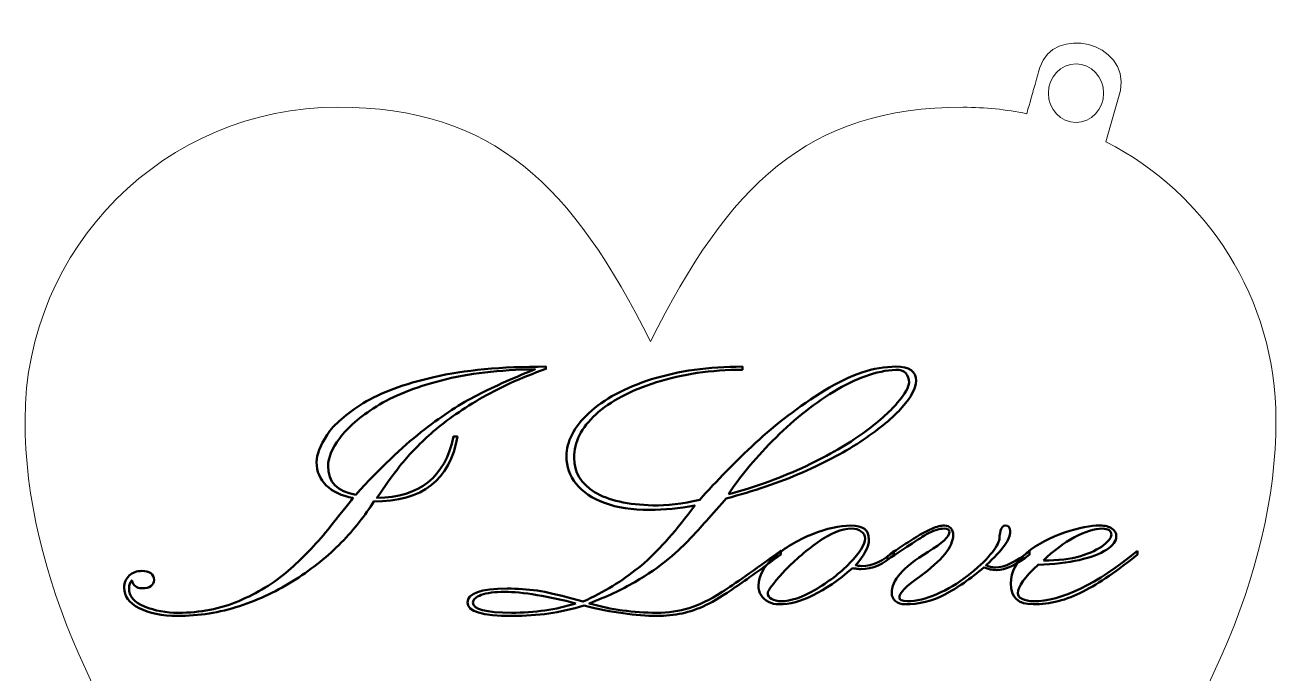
# Model space of a CAD drawing. Header units: millimetres. Extents: x -47.3 to 6, y 14.7 to 71.5.
# Drawn here: x -47.3 to 6, y 43.9 to 71.5 of the extents above; entities that cross this region are included whole.
import ezdxf

# ---------------------------------------------------------------- set-up
doc = ezdxf.new("R2010")
doc.units = ezdxf.units.MM
doc.header["$MEASUREMENT"] = 0
doc.layers.add('Camada 1', color=7, linetype='Continuous')

msp = doc.modelspace()

# ---------------------------------------------------------------- linework, layer by layer
at = {"layer": 'Camada 1', "color": 240, "lineweight": 9}
msp.add_ellipse((-2.563, 68.6454), major_axis=(0, 1.2501), ratio=0.9411247, dxfattribs=at)
msp.add_open_spline([(-4.1004, 69.7385), (-3.5382, 71.5487), (-0.3081, 70.8674), (-0.6609, 68.753), (-0.6609, 68.753), (-0.6609, 68.753), (-1.2855, 66.5735), (-1.2855, 66.5735), (-1.2855, 66.5735), (3.0142, 64.3619), (5.9576, 59.8805), (5.9576, 54.7155), (5.9576, 54.7155), (5.9576, 41.3894), (-7.3685, 28.0632), (-20.6947, 14.7371), (-20.6947, 14.7371), (-34.0208, 28.0632), (-47.3469, 41.3894), (-47.3469, 54.7155), (-47.3469, 54.7155), (-47.3469, 62.0715), (-41.3768, 68.0416), (-34.0208, 68.0416), (-34.0208, 68.0416), (-27.3577, 68.0416), (-24.0262, 64.7101), (-20.6947, 58.0471), (-20.6947, 58.0471), (-17.3632, 64.7101), (-14.0317, 68.0416), (-7.3685, 68.0416), (-7.3685, 68.0416), (-6.4425, 68.0416), (-5.5384, 67.9468), (-4.6655, 67.7667), (-4.6655, 67.7667), (-4.3488, 68.8719), (-4.4171, 68.6333), (-4.1004, 69.7385)], degree=3, knots=[0, 0, 0, 0, 0.0909091, 0.0909091, 0.0909091, 0.0909091, 0.1818182, 0.1818182, 0.1818182, 0.1818182, 0.2727273, 0.2727273, 0.2727273, 0.2727273, 0.3636364, 0.3636364, 0.3636364, 0.3636364, 0.4545455, 0.4545455, 0.4545455, 0.4545455, 0.5454545, 0.5454545, 0.5454545, 0.5454545, 0.6363636, 0.6363636, 0.6363636, 0.6363636, 0.7272727, 0.7272727, 0.7272727, 0.7272727, 0.8181818, 0.8181818, 0.8181818, 0.8181818, 1, 1, 1, 1], dxfattribs=at)
at = {"layer": 'Camada 1', "color": 250, "lineweight": 50}
for points, knots in [([(-40.8064, 46.4878), (-39.8873, 46.4878), (-39.0301, 46.6555), (-38.2386, 46.9876), (-38.2386, 46.9876), (-37.4469, 47.3228), (-36.7441, 47.7498), (-36.1378, 48.2717), (-36.1378, 48.2717), (-35.5315, 48.7967), (-34.9678, 49.3787), (-34.4504, 50.0271), (-34.4504, 50.0271), (-33.9368, 50.6723), (-33.5738, 51.1246), (-33.3729, 51.3839), (-33.3729, 51.3839), (-33.8557, 51.4756), (-34.234, 51.6528), (-34.5083, 51.9184), (-34.5083, 51.9184), (-34.7824, 52.181), (-34.9214, 52.5099), (-34.9214, 52.9052), (-34.9214, 52.9052), (-34.9214, 53.231), (-34.7709, 53.62), (-34.4735, 54.0723), (-34.4735, 54.0723), (-34.1762, 54.5215), (-33.6625, 54.9737), (-32.9366, 55.4197), (-32.9366, 55.4197), (-32.2067, 55.8688), (-31.2028, 56.2421), (-29.9207, 56.5362), (-29.9207, 56.5362), (-28.6387, 56.8335), (-27.0477, 56.9822), (-25.1477, 56.9822), (-25.1477, 56.9822), (-25.1477, 56.9822), (-25.1477, 56.8873), (-25.1477, 56.8873), (-25.1477, 56.8873), (-26.2252, 56.5046), (-27.175, 56.0713), (-27.9899, 55.5905), (-27.9899, 55.5905), (-28.8086, 55.1098), (-29.4921, 54.6227), (-30.0404, 54.1356), (-30.0404, 54.1356), (-30.5849, 53.6485), (-31.029, 53.1867), (-31.3688, 52.7503), (-31.3688, 52.7503), (-31.7086, 52.3138), (-32.0369, 51.8583), (-32.3534, 51.3839), (-32.3534, 51.3839), (-30.5347, 51.4029), (-29.4458, 52.2758), (-29.0828, 54.0059), (-29.0828, 54.0059), (-29.0828, 54.0059), (-28.9244, 54.0059), (-28.9244, 54.0059), (-28.9244, 54.0059), (-29.2256, 52.1557), (-30.415, 51.2321), (-32.4886, 51.2321), (-32.4886, 51.2321), (-32.8516, 50.6375), (-33.3111, 50.0555), (-33.8711, 49.483), (-33.8711, 49.483), (-34.4272, 48.9137), (-35.0759, 48.3855), (-35.8212, 47.9079), (-35.8212, 47.9079), (-36.5625, 47.4304), (-37.3582, 47.0508), (-38.2076, 46.7725), (-38.2076, 46.7725), (-39.0572, 46.4941), (-39.9377, 46.355), (-40.849, 46.355), (-40.849, 46.355), (-41.5131, 46.355), (-42.0577, 46.4657), (-42.4825, 46.6839), (-42.4825, 46.6839), (-42.9111, 46.9053), (-43.1234, 47.1963), (-43.1234, 47.5569), (-43.1234, 47.5569), (-43.1234, 47.7656), (-43.05, 47.9396), (-42.9071, 48.0724), (-42.9071, 48.0724), (-42.7643, 48.2053), (-42.5867, 48.2717), (-42.3666, 48.2717), (-42.3666, 48.2717), (-42.2082, 48.2717), (-42.0846, 48.24), (-41.992, 48.1736), (-41.992, 48.1736), (-41.8954, 48.1072), (-41.8492, 48.0155), (-41.8492, 47.8985), (-41.8492, 47.8985), (-41.8492, 47.6549), (-42.0229, 47.5316), (-42.3704, 47.5316), (-42.3704, 47.5316), (-42.5944, 47.5316), (-42.7372, 47.6454), (-42.799, 47.87), (-42.799, 47.87), (-42.8763, 47.7814), (-42.9149, 47.6676), (-42.9149, 47.5316), (-42.9149, 47.5316), (-42.9149, 47.1868), (-42.6947, 46.9275), (-42.2547, 46.7503), (-42.2547, 46.7503), (-41.8143, 46.5764), (-41.3316, 46.4878), (-40.8064, 46.4878)], [0, 0, 0, 0, 0.0294118, 0.0294118, 0.0294118, 0.0294118, 0.0588235, 0.0588235, 0.0588235, 0.0588235, 0.0882353, 0.0882353, 0.0882353, 0.0882353, 0.1176471, 0.1176471, 0.1176471, 0.1176471, 0.1470588, 0.1470588, 0.1470588, 0.1470588, 0.1764706, 0.1764706, 0.1764706, 0.1764706, 0.2058824, 0.2058824, 0.2058824, 0.2058824, 0.2352941, 0.2352941, 0.2352941, 0.2352941, 0.2647059, 0.2647059, 0.2647059, 0.2647059, 0.2941176, 0.2941176, 0.2941176, 0.2941176, 0.3235294, 0.3235294, 0.3235294, 0.3235294, 0.3529412, 0.3529412, 0.3529412, 0.3529412, 0.3823529, 0.3823529, 0.3823529, 0.3823529, 0.4117647, 0.4117647, 0.4117647, 0.4117647, 0.4411765, 0.4411765, 0.4411765, 0.4411765, 0.4705882, 0.4705882, 0.4705882, 0.4705882, 0.5, 0.5, 0.5, 0.5, 0.5294118, 0.5294118, 0.5294118, 0.5294118, 0.5588235, 0.5588235, 0.5588235, 0.5588235, 0.5882353, 0.5882353, 0.5882353, 0.5882353, 0.6176471, 0.6176471, 0.6176471, 0.6176471, 0.6470588, 0.6470588, 0.6470588, 0.6470588, 0.6764706, 0.6764706, 0.6764706, 0.6764706, 0.7058824, 0.7058824, 0.7058824, 0.7058824, 0.7352941, 0.7352941, 0.7352941, 0.7352941, 0.7647059, 0.7647059, 0.7647059, 0.7647059, 0.7941176, 0.7941176, 0.7941176, 0.7941176, 0.8235294, 0.8235294, 0.8235294, 0.8235294, 0.8529412, 0.8529412, 0.8529412, 0.8529412, 0.8823529, 0.8823529, 0.8823529, 0.8823529, 0.9117647, 0.9117647, 0.9117647, 0.9117647, 0.9411765, 0.9411765, 0.9411765, 0.9411765, 1, 1, 1, 1]), ([(-33.257, 51.5231), (-32.2106, 52.6585), (-31.2838, 53.5473), (-30.4768, 54.1862), (-30.4768, 54.1862), (-29.6697, 54.8251), (-28.9128, 55.3312), (-28.2061, 55.7012), (-28.2061, 55.7012), (-27.5034, 56.0713), (-26.6345, 56.4603), (-25.6112, 56.8683), (-25.6112, 56.8683), (-27.1326, 56.8493), (-28.4649, 56.6912), (-29.6041, 56.397), (-29.6041, 56.397), (-30.7432, 56.0997), (-31.6661, 55.7297), (-32.3766, 55.2837), (-32.3766, 55.2837), (-33.0833, 54.8409), (-33.6047, 54.3886), (-33.9368, 53.9332), (-33.9368, 53.9332), (-34.2688, 53.4746), (-34.4349, 53.0824), (-34.4349, 52.7566), (-34.4349, 52.7566), (-34.4349, 52.0576), (-34.041, 51.6464), (-33.257, 51.5231)], [0, 0, 0, 0, 0.1111111, 0.1111111, 0.1111111, 0.1111111, 0.2222222, 0.2222222, 0.2222222, 0.2222222, 0.3333333, 0.3333333, 0.3333333, 0.3333333, 0.4444444, 0.4444444, 0.4444444, 0.4444444, 0.5555556, 0.5555556, 0.5555556, 0.5555556, 0.6666667, 0.6666667, 0.6666667, 0.6666667, 0.7777778, 0.7777778, 0.7777778, 0.7777778, 1, 1, 1, 1]), ([(-19.1082, 50.6691), (-19.1082, 50.6691), (-18.811, 51.0676), (-18.811, 51.0676), (-18.811, 51.0676), (-19.4596, 50.938), (-20.1007, 50.8715), (-20.734, 50.8715), (-20.734, 50.8715), (-21.4832, 50.8715), (-22.1203, 50.9727), (-22.6532, 51.1688), (-22.6532, 51.1688), (-23.1822, 51.3681), (-23.5877, 51.6401), (-23.8619, 51.9849), (-23.8619, 51.9849), (-24.1361, 52.3328), (-24.275, 52.7218), (-24.275, 53.1551), (-24.275, 53.1551), (-24.275, 53.7908), (-23.9546, 54.4076), (-23.3173, 55.0022), (-23.3173, 55.0022), (-22.6803, 55.6), (-21.7921, 56.0776), (-20.6491, 56.4413), (-20.6491, 56.4413), (-19.5061, 56.8019), (-18.2162, 56.9822), (-16.7759, 56.9822), (-16.7759, 56.9822), (-16.7759, 56.9822), (-16.7759, 56.8493), (-16.7759, 56.8493), (-16.7759, 56.8493), (-18.1197, 56.843), (-19.3399, 56.6659), (-20.4405, 56.318), (-20.4405, 56.318), (-21.545, 55.9669), (-22.4022, 55.5114), (-23.024, 54.9453), (-23.024, 54.9453), (-23.6417, 54.3791), (-23.9506, 53.7624), (-23.9506, 53.0982), (-23.9506, 53.0982), (-23.9506, 52.4719), (-23.6572, 51.9849), (-23.0742, 51.6338), (-23.0742, 51.6338), (-22.4872, 51.2795), (-21.6608, 51.0929), (-20.5912, 51.0676), (-20.5912, 51.0676), (-20.0003, 51.0487), (-19.336, 51.1277), (-18.5985, 51.308), (-18.5985, 51.308), (-17.8803, 52.1114), (-17.0887, 52.9179), (-16.2198, 53.7276), (-16.2198, 53.7276), (-15.3548, 54.5373), (-14.3701, 55.2837), (-13.2735, 55.9637), (-13.2735, 55.9637), (-12.1767, 56.6437), (-11.165, 56.9822), (-10.2382, 56.9822), (-10.2382, 56.9822), (-9.6629, 56.9822), (-9.377, 56.7829), (-9.377, 56.3812), (-9.377, 56.3812), (-9.377, 56.0776), (-9.574, 55.7044), (-9.9641, 55.2584), (-9.9641, 55.2584), (-10.3579, 54.8124), (-10.9141, 54.3475), (-11.6322, 53.8573), (-11.6322, 53.8573), (-12.3544, 53.3702), (-13.2155, 52.9084), (-14.2196, 52.4719), (-14.2196, 52.4719), (-15.2236, 52.0355), (-16.3048, 51.6654), (-17.4671, 51.3649), (-17.4671, 51.3649), (-17.4671, 51.3649), (-17.6447, 51.1594), (-17.6447, 51.1594), (-17.6447, 51.1594), (-18.3244, 50.3939), (-18.7762, 49.891), (-19.0002, 49.6475), (-19.0002, 49.6475), (-19.2202, 49.4071), (-19.533, 49.1193), (-19.9347, 48.7809), (-19.9347, 48.7809), (-20.3323, 48.4456), (-20.8112, 48.1167), (-21.3634, 47.7941), (-21.3634, 47.7941), (-21.9195, 47.4746), (-22.5682, 47.171), (-23.3058, 46.8863), (-23.3058, 46.8863), (-22.3713, 46.6207), (-21.4136, 46.4878), (-20.4328, 46.4878), (-20.4328, 46.4878), (-19.9347, 46.4878), (-19.4751, 46.5542), (-19.0541, 46.6839), (-19.0541, 46.6839), (-18.6372, 46.8136), (-18.1661, 47.0413), (-17.6447, 47.3734), (-17.6447, 47.3734), (-17.1273, 47.7055), (-16.2932, 48.2906), (-15.1463, 49.132), (-15.1463, 49.132), (-15.1463, 49.132), (-15.1463, 48.9738), (-15.1463, 48.9738), (-15.1463, 48.9738), (-15.9534, 48.3729), (-16.5983, 47.9048), (-17.0809, 47.5727), (-17.0809, 47.5727), (-17.5636, 47.2374), (-17.9769, 46.9876), (-18.3244, 46.8199), (-18.3244, 46.8199), (-18.6719, 46.6523), (-19.0156, 46.5321), (-19.3516, 46.4625), (-19.3516, 46.4625), (-19.6876, 46.3898), (-20.0466, 46.355), (-20.4289, 46.355), (-20.4289, 46.355), (-21.3055, 46.355), (-22.3366, 46.5005), (-23.5222, 46.7915), (-23.5222, 46.7915), (-24.0472, 46.6365), (-24.5493, 46.5258), (-25.0318, 46.4562), (-25.0318, 46.4562), (-25.5107, 46.3898), (-26.032, 46.355), (-26.5959, 46.355), (-26.5959, 46.355), (-27.8624, 46.355), (-28.4957, 46.5448), (-28.4957, 46.9243), (-28.4957, 46.9243), (-28.4957, 47.3197), (-27.932, 47.5189), (-26.8005, 47.5189), (-26.8005, 47.5189), (-26.3642, 47.5189), (-25.9394, 47.4904), (-25.5263, 47.4304), (-25.5263, 47.4304), (-25.1169, 47.3703), (-24.6226, 47.2596), (-24.0511, 47.0919), (-24.0511, 47.0919), (-24.0511, 47.0919), (-23.5646, 46.9623), (-23.5646, 46.9623), (-23.5646, 46.9623), (-22.6764, 47.3703), (-21.8925, 47.851), (-21.2128, 48.4045), (-21.2128, 48.4045), (-20.5332, 48.9548), (-19.8305, 49.7108), (-19.1082, 50.6691)], [0, 0, 0, 0, 0.0208333, 0.0208333, 0.0208333, 0.0208333, 0.0416667, 0.0416667, 0.0416667, 0.0416667, 0.0625, 0.0625, 0.0625, 0.0625, 0.0833333, 0.0833333, 0.0833333, 0.0833333, 0.1041667, 0.1041667, 0.1041667, 0.1041667, 0.125, 0.125, 0.125, 0.125, 0.1458333, 0.1458333, 0.1458333, 0.1458333, 0.1666667, 0.1666667, 0.1666667, 0.1666667, 0.1875, 0.1875, 0.1875, 0.1875, 0.2083333, 0.2083333, 0.2083333, 0.2083333, 0.2291667, 0.2291667, 0.2291667, 0.2291667, 0.25, 0.25, 0.25, 0.25, 0.2708333, 0.2708333, 0.2708333, 0.2708333, 0.2916667, 0.2916667, 0.2916667, 0.2916667, 0.3125, 0.3125, 0.3125, 0.3125, 0.3333333, 0.3333333, 0.3333333, 0.3333333, 0.3541667, 0.3541667, 0.3541667, 0.3541667, 0.375, 0.375, 0.375, 0.375, 0.3958333, 0.3958333, 0.3958333, 0.3958333, 0.4166667, 0.4166667, 0.4166667, 0.4166667, 0.4375, 0.4375, 0.4375, 0.4375, 0.4583333, 0.4583333, 0.4583333, 0.4583333, 0.4791667, 0.4791667, 0.4791667, 0.4791667, 0.5, 0.5, 0.5, 0.5, 0.5208333, 0.5208333, 0.5208333, 0.5208333, 0.5416667, 0.5416667, 0.5416667, 0.5416667, 0.5625, 0.5625, 0.5625, 0.5625, 0.5833333, 0.5833333, 0.5833333, 0.5833333, 0.6041667, 0.6041667, 0.6041667, 0.6041667, 0.625, 0.625, 0.625, 0.625, 0.6458333, 0.6458333, 0.6458333, 0.6458333, 0.6666667, 0.6666667, 0.6666667, 0.6666667, 0.6875, 0.6875, 0.6875, 0.6875, 0.7083333, 0.7083333, 0.7083333, 0.7083333, 0.7291667, 0.7291667, 0.7291667, 0.7291667, 0.75, 0.75, 0.75, 0.75, 0.7708333, 0.7708333, 0.7708333, 0.7708333, 0.7916667, 0.7916667, 0.7916667, 0.7916667, 0.8125, 0.8125, 0.8125, 0.8125, 0.8333333, 0.8333333, 0.8333333, 0.8333333, 0.8541667, 0.8541667, 0.8541667, 0.8541667, 0.875, 0.875, 0.875, 0.875, 0.8958333, 0.8958333, 0.8958333, 0.8958333, 0.9166667, 0.9166667, 0.9166667, 0.9166667, 0.9375, 0.9375, 0.9375, 0.9375, 0.9583333, 0.9583333, 0.9583333, 0.9583333, 1, 1, 1, 1]), ([(-17.3744, 51.5389), (-16.1541, 51.8742), (-15.0498, 52.2758), (-14.065, 52.7439), (-14.065, 52.7439), (-13.0804, 53.2152), (-12.2694, 53.6801), (-11.6361, 54.1451), (-11.6361, 54.1451), (-11.0028, 54.6069), (-10.5163, 55.037), (-10.1803, 55.4324), (-10.1803, 55.4324), (-9.8443, 55.8277), (-9.6783, 56.1219), (-9.6783, 56.3116), (-9.6783, 56.3116), (-9.6783, 56.4666), (-9.7246, 56.5963), (-9.8212, 56.7007), (-9.8212, 56.7007), (-9.9139, 56.805), (-10.0528, 56.8556), (-10.2344, 56.8493), (-10.2344, 56.8493), (-11.0685, 56.805), (-11.9566, 56.4951), (-12.8912, 55.9131), (-12.8912, 55.9131), (-13.8296, 55.3343), (-14.6945, 54.6322), (-15.4977, 53.8161), (-15.4977, 53.8161), (-16.297, 52.997), (-16.9227, 52.2379), (-17.3744, 51.5389)], [0, 0, 0, 0, 0.1, 0.1, 0.1, 0.1, 0.2, 0.2, 0.2, 0.2, 0.3, 0.3, 0.3, 0.3, 0.4, 0.4, 0.4, 0.4, 0.5, 0.5, 0.5, 0.5, 0.6, 0.6, 0.6, 0.6, 0.7, 0.7, 0.7, 0.7, 0.8, 0.8, 0.8, 0.8, 1, 1, 1, 1]), ([(-10.3271, 49.1288), (-10.3271, 49.1288), (-10.3271, 48.9707), (-10.3271, 48.9707), (-10.3271, 48.9707), (-10.7479, 48.5563), (-11.2229, 48.3476), (-11.7442, 48.3476), (-11.7442, 48.3476), (-11.7944, 48.3539), (-11.8484, 48.3602), (-11.9025, 48.3666), (-11.9025, 48.3666), (-11.9527, 48.3729), (-12.0144, 48.3792), (-12.0841, 48.3855), (-12.0841, 48.3855), (-13.2889, 47.3608), (-14.3314, 46.8484), (-15.2119, 46.8484), (-15.2119, 46.8484), (-15.378, 46.8484), (-15.5286, 46.8832), (-15.6676, 46.9559), (-15.6676, 46.9559), (-15.8065, 47.0255), (-15.9147, 47.1204), (-15.9842, 47.2374), (-15.9842, 47.2374), (-16.0576, 47.3544), (-16.0923, 47.4904), (-16.0923, 47.6454), (-16.0923, 47.6454), (-16.0923, 48.0598), (-15.8684, 48.4646), (-15.4243, 48.8631), (-15.4243, 48.8631), (-14.9802, 49.2585), (-14.4435, 49.5811), (-13.814, 49.831), (-13.814, 49.831), (-13.1846, 50.0808), (-12.6324, 50.2073), (-12.1575, 50.2073), (-12.1575, 50.2073), (-11.6438, 50.2073), (-11.3889, 50.0112), (-11.3889, 49.6222), (-11.3889, 49.6222), (-11.3889, 49.3059), (-11.5744, 48.939), (-11.9489, 48.5184), (-11.9489, 48.5184), (-11.8717, 48.4931), (-11.7866, 48.4804), (-11.6979, 48.4804), (-11.6979, 48.4804), (-11.2229, 48.4804), (-10.7634, 48.6955), (-10.3271, 49.1288)], [0, 0, 0, 0, 0.0625, 0.0625, 0.0625, 0.0625, 0.125, 0.125, 0.125, 0.125, 0.1875, 0.1875, 0.1875, 0.1875, 0.25, 0.25, 0.25, 0.25, 0.3125, 0.3125, 0.3125, 0.3125, 0.375, 0.375, 0.375, 0.375, 0.4375, 0.4375, 0.4375, 0.4375, 0.5, 0.5, 0.5, 0.5, 0.5625, 0.5625, 0.5625, 0.5625, 0.625, 0.625, 0.625, 0.625, 0.6875, 0.6875, 0.6875, 0.6875, 0.75, 0.75, 0.75, 0.75, 0.8125, 0.8125, 0.8125, 0.8125, 0.875, 0.875, 0.875, 0.875, 1, 1, 1, 1]), ([(-10.5974, 48.7493), (-10.5974, 48.7493), (-10.5974, 48.8979), (-10.5974, 48.8979), (-10.5974, 48.8979), (-10.4622, 48.996), (-10.2846, 49.1193), (-10.0683, 49.268), (-10.0683, 49.268), (-9.8482, 49.4166), (-9.6204, 49.5653), (-9.377, 49.7139), (-9.377, 49.7139), (-9.1377, 49.8626), (-8.9098, 49.9828), (-8.7013, 50.0713), (-8.7013, 50.0713), (-8.489, 50.1631), (-8.3113, 50.2073), (-8.1685, 50.2073), (-8.1685, 50.2073), (-8.0565, 50.2073), (-7.9676, 50.1694), (-7.8982, 50.0966), (-7.8982, 50.0966), (-7.8325, 50.0207), (-7.7977, 49.9195), (-7.7977, 49.7898), (-7.7977, 49.7898), (-7.7977, 49.3059), (-8.2765, 48.7176), (-9.2304, 48.025), (-9.2304, 48.025), (-9.8057, 47.6233), (-10.0915, 47.3291), (-10.0915, 47.1394), (-10.0915, 47.1394), (-10.0915, 47.035), (-9.9795, 46.9812), (-9.7517, 46.9812), (-9.7517, 46.9812), (-9.3694, 46.9812), (-8.9485, 47.0824), (-8.4928, 47.2817), (-8.4928, 47.2817), (-8.0333, 47.4841), (-7.6007, 47.7435), (-7.1915, 48.0598), (-7.1915, 48.0598), (-6.7782, 48.3792), (-6.4539, 48.6797), (-6.2145, 48.9675), (-6.2145, 48.9675), (-5.9712, 49.2553), (-5.8437, 49.4767), (-5.8283, 49.638), (-5.8283, 49.638), (-5.8051, 50.0176), (-5.7241, 50.2073), (-5.5812, 50.2073), (-5.5812, 50.2073), (-5.4382, 50.2073), (-5.3649, 50.1283), (-5.3649, 49.967), (-5.3649, 49.967), (-5.3649, 49.793), (-5.4461, 49.5906), (-5.6121, 49.3565), (-5.6121, 49.3565), (-5.7782, 49.1256), (-6.0407, 48.8441), (-6.3959, 48.5152), (-6.3959, 48.5152), (-6.2724, 48.4551), (-6.1412, 48.4235), (-5.9982, 48.4235), (-5.9982, 48.4235), (-5.6005, 48.4235), (-5.114, 48.6575), (-4.5386, 49.1288), (-4.5386, 49.1288), (-4.5386, 49.1288), (-4.5386, 48.9707), (-4.5386, 48.9707), (-4.5386, 48.9707), (-5.0985, 48.531), (-5.5697, 48.3096), (-5.9519, 48.3096), (-5.9519, 48.3096), (-6.1333, 48.3096), (-6.311, 48.3476), (-6.4849, 48.4235), (-6.4849, 48.4235), (-7.064, 47.9364), (-7.62, 47.5505), (-8.1492, 47.269), (-8.1492, 47.269), (-8.682, 46.9876), (-9.2535, 46.8484), (-9.8637, 46.8484), (-9.8637, 46.8484), (-10.0142, 46.8484), (-10.1417, 46.8927), (-10.2537, 46.9812), (-10.2537, 46.9812), (-10.3619, 47.073), (-10.4158, 47.1836), (-10.4158, 47.3197), (-10.4158, 47.3197), (-10.4158, 47.598), (-10.2961, 47.8763), (-10.0607, 48.1515), (-10.0607, 48.1515), (-9.8212, 48.4267), (-9.4235, 48.7398), (-8.8673, 49.0908), (-8.8673, 49.0908), (-8.2612, 49.4514), (-7.96, 49.7329), (-7.96, 49.9448), (-7.96, 49.9448), (-7.96, 50.0302), (-8.0372, 50.0745), (-8.1878, 50.0745), (-8.1878, 50.0745), (-8.404, 50.0745), (-8.6511, 49.9954), (-8.9291, 49.8341), (-8.9291, 49.8341), (-9.2034, 49.6728), (-9.7595, 49.3122), (-10.5974, 48.7493)], [0, 0, 0, 0, 0.0294118, 0.0294118, 0.0294118, 0.0294118, 0.0588235, 0.0588235, 0.0588235, 0.0588235, 0.0882353, 0.0882353, 0.0882353, 0.0882353, 0.1176471, 0.1176471, 0.1176471, 0.1176471, 0.1470588, 0.1470588, 0.1470588, 0.1470588, 0.1764706, 0.1764706, 0.1764706, 0.1764706, 0.2058824, 0.2058824, 0.2058824, 0.2058824, 0.2352941, 0.2352941, 0.2352941, 0.2352941, 0.2647059, 0.2647059, 0.2647059, 0.2647059, 0.2941176, 0.2941176, 0.2941176, 0.2941176, 0.3235294, 0.3235294, 0.3235294, 0.3235294, 0.3529412, 0.3529412, 0.3529412, 0.3529412, 0.3823529, 0.3823529, 0.3823529, 0.3823529, 0.4117647, 0.4117647, 0.4117647, 0.4117647, 0.4411765, 0.4411765, 0.4411765, 0.4411765, 0.4705882, 0.4705882, 0.4705882, 0.4705882, 0.5, 0.5, 0.5, 0.5, 0.5294118, 0.5294118, 0.5294118, 0.5294118, 0.5588235, 0.5588235, 0.5588235, 0.5588235, 0.5882353, 0.5882353, 0.5882353, 0.5882353, 0.6176471, 0.6176471, 0.6176471, 0.6176471, 0.6470588, 0.6470588, 0.6470588, 0.6470588, 0.6764706, 0.6764706, 0.6764706, 0.6764706, 0.7058824, 0.7058824, 0.7058824, 0.7058824, 0.7352941, 0.7352941, 0.7352941, 0.7352941, 0.7647059, 0.7647059, 0.7647059, 0.7647059, 0.7941176, 0.7941176, 0.7941176, 0.7941176, 0.8235294, 0.8235294, 0.8235294, 0.8235294, 0.8529412, 0.8529412, 0.8529412, 0.8529412, 0.8823529, 0.8823529, 0.8823529, 0.8823529, 0.9117647, 0.9117647, 0.9117647, 0.9117647, 0.9411765, 0.9411765, 0.9411765, 0.9411765, 1, 1, 1, 1]), ([(0.0567, 49.1288), (0.0567, 49.1288), (0.0567, 48.9738), (0.0567, 48.9738), (0.0567, 48.9738), (-0.7851, 48.2812), (-1.5612, 47.753), (-2.2641, 47.3924), (-2.2641, 47.3924), (-2.963, 47.0287), (-3.6736, 46.8484), (-4.3918, 46.8484), (-4.3918, 46.8484), (-5.0251, 46.8484), (-5.3418, 47.1457), (-5.3418, 47.7403), (-5.3418, 47.7403), (-5.3418, 48.2337), (-5.1138, 48.6702), (-4.6582, 49.0434), (-4.6582, 49.0434), (-4.1986, 49.4166), (-3.6658, 49.7044), (-3.048, 49.9069), (-3.048, 49.9069), (-2.434, 50.1061), (-1.9319, 50.2073), (-1.5497, 50.2073), (-1.5497, 50.2073), (-1.3295, 50.2073), (-1.1597, 50.1662), (-1.0322, 50.0808), (-1.0322, 50.0808), (-0.9086, 49.9986), (-0.8469, 49.8879), (-0.8469, 49.7519), (-0.8469, 49.7519), (-0.8469, 49.5431), (-0.9858, 49.3502), (-1.264, 49.1731), (-1.264, 49.1731), (-1.5419, 48.996), (-1.9319, 48.8505), (-2.4301, 48.7366), (-2.4301, 48.7366), (-2.9244, 48.6227), (-3.5113, 48.5563), (-4.1794, 48.5373), (-4.1794, 48.5373), (-4.7548, 48.006), (-5.0405, 47.6011), (-5.0405, 47.3228), (-5.0405, 47.3228), (-5.0405, 47.2248), (-4.9788, 47.1425), (-4.8552, 47.0793), (-4.8552, 47.0793), (-4.7277, 47.0129), (-4.5733, 46.9812), (-4.3841, 46.9812), (-4.3841, 46.9812), (-3.1715, 46.9812), (-1.6888, 47.696), (0.0567, 49.1288)], [0, 0, 0, 0, 0.0588235, 0.0588235, 0.0588235, 0.0588235, 0.1176471, 0.1176471, 0.1176471, 0.1176471, 0.1764706, 0.1764706, 0.1764706, 0.1764706, 0.2352941, 0.2352941, 0.2352941, 0.2352941, 0.2941176, 0.2941176, 0.2941176, 0.2941176, 0.3529412, 0.3529412, 0.3529412, 0.3529412, 0.4117647, 0.4117647, 0.4117647, 0.4117647, 0.4705882, 0.4705882, 0.4705882, 0.4705882, 0.5294118, 0.5294118, 0.5294118, 0.5294118, 0.5882353, 0.5882353, 0.5882353, 0.5882353, 0.6470588, 0.6470588, 0.6470588, 0.6470588, 0.7058824, 0.7058824, 0.7058824, 0.7058824, 0.7647059, 0.7647059, 0.7647059, 0.7647059, 0.8235294, 0.8235294, 0.8235294, 0.8235294, 0.8823529, 0.8823529, 0.8823529, 0.8823529, 1, 1, 1, 1]), ([(-12.1266, 50.0745), (-12.5475, 50.0745), (-13.0339, 49.8784), (-13.5785, 49.4862), (-13.5785, 49.4862), (-14.1268, 49.094), (-14.6172, 48.6639), (-15.0497, 48.1958), (-15.0497, 48.1958), (-15.4822, 47.7245), (-15.6985, 47.4367), (-15.6985, 47.3228), (-15.6985, 47.3228), (-15.6985, 47.2248), (-15.6444, 47.1425), (-15.5362, 47.0793), (-15.5362, 47.0793), (-15.4243, 47.0129), (-15.2891, 46.9812), (-15.1231, 46.9812), (-15.1231, 46.9812), (-14.7215, 46.9812), (-14.2427, 47.1425), (-13.6827, 47.4683), (-13.6827, 47.4683), (-13.119, 47.7909), (-12.6247, 48.1736), (-12.196, 48.6164), (-12.196, 48.6164), (-11.7673, 49.0561), (-11.5512, 49.404), (-11.5512, 49.657), (-11.5512, 49.657), (-11.5512, 49.7803), (-11.6052, 49.8816), (-11.7133, 49.9575), (-11.7133, 49.9575), (-11.8252, 50.0365), (-11.9604, 50.0745), (-12.1266, 50.0745)], [0, 0, 0, 0, 0.0909091, 0.0909091, 0.0909091, 0.0909091, 0.1818182, 0.1818182, 0.1818182, 0.1818182, 0.2727273, 0.2727273, 0.2727273, 0.2727273, 0.3636364, 0.3636364, 0.3636364, 0.3636364, 0.4545455, 0.4545455, 0.4545455, 0.4545455, 0.5454545, 0.5454545, 0.5454545, 0.5454545, 0.6363636, 0.6363636, 0.6363636, 0.6363636, 0.7272727, 0.7272727, 0.7272727, 0.7272727, 0.8181818, 0.8181818, 0.8181818, 0.8181818, 1, 1, 1, 1]), ([(-3.9555, 48.7145), (-3.326, 48.7145), (-2.8009, 48.7777), (-2.3683, 48.9074), (-2.3683, 48.9074), (-1.9398, 49.0371), (-1.6115, 49.1921), (-1.3913, 49.3692), (-1.3913, 49.3692), (-1.1674, 49.5495), (-1.0555, 49.695), (-1.0555, 49.8057), (-1.0555, 49.8057), (-1.0555, 49.9859), (-1.1828, 50.0745), (-1.4416, 50.0745), (-1.4416, 50.0745), (-1.7814, 50.0745), (-2.1752, 49.9511), (-2.6309, 49.7076), (-2.6309, 49.7076), (-3.0828, 49.4641), (-3.5229, 49.132), (-3.9555, 48.7145)], [0, 0, 0, 0, 0.1428571, 0.1428571, 0.1428571, 0.1428571, 0.2857143, 0.2857143, 0.2857143, 0.2857143, 0.4285714, 0.4285714, 0.4285714, 0.4285714, 0.5714286, 0.5714286, 0.5714286, 0.5714286, 0.7142857, 0.7142857, 0.7142857, 0.7142857, 1, 1, 1, 1]), ([(-23.8812, 46.8863), (-24.4257, 47.035), (-24.9741, 47.1552), (-25.53, 47.2437), (-25.53, 47.2437), (-26.0822, 47.3355), (-26.5417, 47.3797), (-26.9047, 47.3797), (-26.9047, 47.3797), (-27.3334, 47.3797), (-27.6656, 47.3355), (-27.9049, 47.2501), (-27.9049, 47.2501), (-28.1405, 47.1615), (-28.2603, 47.054), (-28.2603, 46.9243), (-28.2603, 46.9243), (-28.2603, 46.6333), (-27.7119, 46.4878), (-26.619, 46.4878), (-26.619, 46.4878), (-25.6305, 46.4878), (-24.7191, 46.6207), (-23.8812, 46.8863)], [0, 0, 0, 0, 0.1428571, 0.1428571, 0.1428571, 0.1428571, 0.2857143, 0.2857143, 0.2857143, 0.2857143, 0.4285714, 0.4285714, 0.4285714, 0.4285714, 0.5714286, 0.5714286, 0.5714286, 0.5714286, 0.7142857, 0.7142857, 0.7142857, 0.7142857, 1, 1, 1, 1])]:
    msp.add_open_spline(points, degree=3, knots=knots, dxfattribs=at)

doc.saveas('drawing.dxf')
